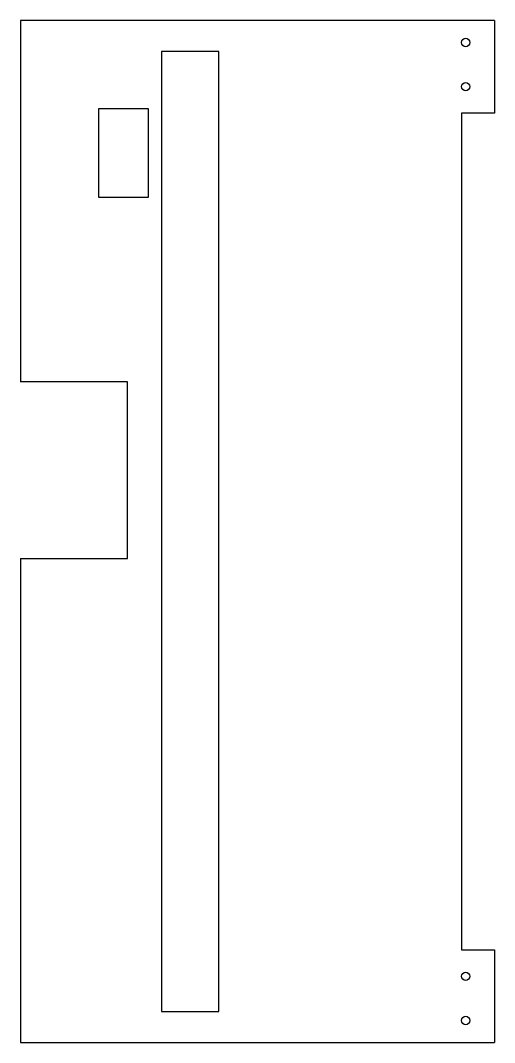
# Model space of a CAD drawing. Header units: millimetres. Extents: x 5911 to 6126, y -8952 to -8489.
import ezdxf

# ---------------------------------------------------------------- set-up
doc = ezdxf.new("R2010")
doc.units = ezdxf.units.MM

msp = doc.modelspace()

# ---------------------------------------------------------------- linework, layer by layer
at = {"color": 7, "linetype": 'Continuous', "lineweight": 25}
for p, q in [((6126.08, -8489.31), (5911.08, -8489.31)), ((5911.08, -8489.31), (5911.08, -8653.06)), ((6126.08, -8489.31), (6126.08, -8531.31)), ((5975.08, -8503.31), (5975.08, -8938.31)), ((6001.08, -8503.31), (5975.08, -8503.31)), ((6001.08, -8938.31), (6001.08, -8503.31)), ((5969.13, -8529.31), (5946.48, -8529.31)), ((5946.48, -8529.31), (5946.48, -8569.31)), ((5969.13, -8569.31), (5969.13, -8529.31)), ((6126.08, -8531.31), (6111.08, -8531.31)), ((6111.08, -8531.31), (6111.08, -8910.31)), ((5946.48, -8569.31), (5969.13, -8569.31)), ((5959.68, -8653.06), (5911.08, -8653.06)), ((5959.68, -8733.06), (5959.68, -8653.06)), ((5911.08, -8733.06), (5959.68, -8733.06)), ((5911.08, -8733.06), (5911.08, -8952.31)), ((6111.08, -8910.31), (6126.08, -8910.31)), ((6126.08, -8910.31), (6126.08, -8952.31)), ((5975.08, -8938.31), (6001.08, -8938.31)), ((5911.08, -8952.31), (6126.08, -8952.31))]:
    msp.add_line(p, q, dxfattribs=at)
for centre in [(6112.98, -8499.31), (6112.98, -8519.31), (6112.98, -8922.31), (6112.98, -8942.31)]:
    msp.add_circle(centre, 1.9, dxfattribs=at)

doc.saveas('drawing.dxf')
